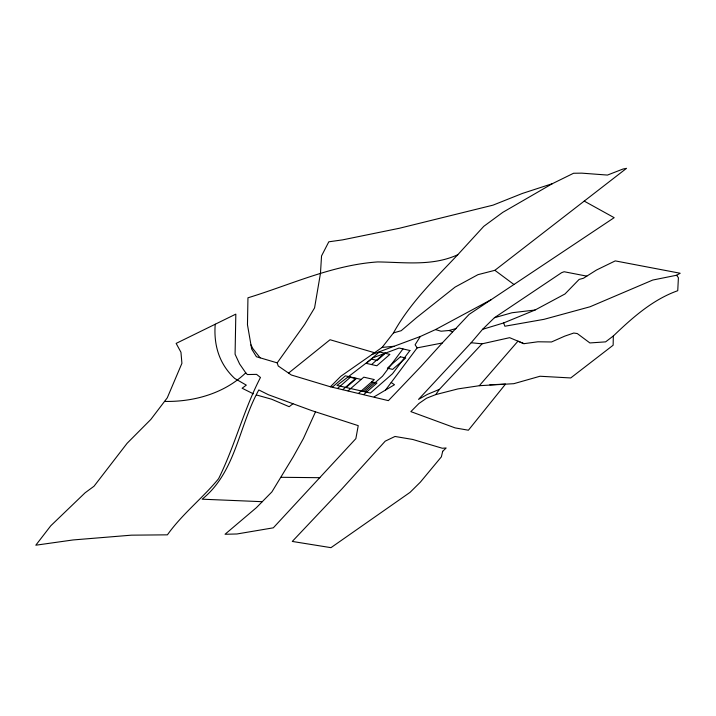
<?xml version="1.0" encoding="UTF-8"?>
<svg xmlns="http://www.w3.org/2000/svg" width="716" height="716" viewBox="0 0 716 716"><rect width="100%" height="100%" fill="white"/><g stroke="black" fill="none" stroke-linecap="round" stroke-linejoin="round"><path stroke-width="1.07" d="M613.326 335.983L605.611 341.863L589.886 342.946L577.284 333.558L573.776 333.038L564.781 336.117L551.508 341.971L537.895 341.783L523.969 343.68L509.631 337.675L482.065 343.832L439.409 389.361L427.363 394.409L418.529 399.385L471.173 342.74L482.584 329.324L503.625 322.952L504.887 326.228L544.026 319.327L590.02 306.779L652.759 280.046L676.611 275.239L678.401 277.727L677.748 290.705C652.58 299.637 632.326 317.815 613.326 335.983L613.138 345.219L570.724 377.95L539.998 376.249L513.837 383.678L479.326 385.709L457.998 388.895L435.731 394.597L426.566 398.212L418.887 403.52L410.859 411.619L455.125 427.9L468.398 430.218L505.541 384.071L489.816 384.814M215.274 324.205L215.158 325.18A317.143 136.532 -29.7 0 0 220.501 358.761A317.743 136.792 -29.7 0 0 234.741 378.469L246.313 385.136L242.115 388.233L253.339 393.827M315.505 411.834L303.414 438.532L293.184 456.898L271.892 491.91L256.355 507.707L225.021 534.27L236.969 533.975L273.324 527.826L355.861 438.648L358.233 425.644L311.63 410.572L268.473 394.758L258.816 389.952C238.804 425.769 235.922 472.139 202.136 499.195L262.271 501.692M491.373 299.539L435.489 329.584L420.31 336.493L415.092 344.781L417.177 347.869L442.246 343L469.105 314.387L614.167 217.673L584.229 201.106M435.731 394.597L439.409 389.361M277.199 362.869L304.569 324.518L314.566 307.907L320.464 273.378L321.538 255.934L328.796 241.811L342.588 239.869L399.394 228.261L493.038 205.143L522.376 193.445L552.394 183.663L573.57 173.254L581.786 173.147L607.472 175.071L623.036 169.021L626.518 168.341L494.881 270.317L477.957 274.667L455.09 287.089L416.435 317.734L401.202 330.702L393.478 332.895L382.111 347.421L340.87 376.24L330.389 386.783L291.349 375.005L278.22 365.983L277.199 362.869L256.435 356.738L251.683 349.05L247.468 324.76L247.951 297.802C290.768 284.735 332.439 264.965 377.672 261.931C404.558 262.253 432.473 266.397 457.784 254.717L483.765 226.346L502.838 212.321L552.394 183.663M393.478 332.895C409.883 303.101 434.576 279.267 457.784 254.717M402.983 348.925L382.523 376.204L364.704 391.75M385.512 390.068L417.177 347.869M479.326 385.709L517.954 341.165L523.969 343.68M442.246 343L421.053 366.395L388.394 400.647L330.389 386.783M482.584 329.324L494.434 317.716L561.577 272.689L564.118 271.74L586.798 276.134M332.305 387.222L345.363 375.828L361.168 379.435M337.576 388.421L350.634 377.028M342.839 389.629L355.897 378.236M371.568 364.56L384.626 353.167M346.114 387.499L356.246 378.657L348.191 376.822M385.548 353.095L377.144 360.434L371.318 359.101M348.11 390.829L363.782 377.162L374.316 379.57L358.644 393.245M362.976 391.357L373.108 382.514L374.835 382.908M363.916 394.444L376.974 383.051L371.702 381.852M245.749 372.848L247.333 374.549L256.596 374.37L260.463 377.466C243.61 410.026 234.857 445.943 218.604 478.682C202.521 498.318 182.159 514.016 167.41 534.843L131.449 535.165L73.121 539.945L35.8 545.207L50.755 525.804L85.097 492.796L94.011 486.236L127.144 443.258L150.852 419.424L167.284 397.801L181.918 363.316L180.951 352.254L176.145 343.403L235.824 314.127L235.081 354.241L239.591 363.943L245.749 372.848C224.341 393.487 193.785 401.998 164.537 401.416M288.566 373.09L330.049 339.742L374.513 352.728M292.96 403.735L289.192 406.706L271.525 399.188L256.534 394.99M374.191 396.798L394.498 384.725L391.205 382.487M676.611 275.239L680.2 273.252L615.259 260.892L596.464 270.039L583.415 278.273L579.137 279.41L564.987 293.972L535.058 310.028L503.625 322.952M371.935 354.536L420.31 336.493M494.434 317.716L512.038 312.74L535.058 310.028M435.489 329.584L441.056 331.213L449.03 330.497L456.146 328.546M394.069 346.275L382.111 347.421M280.967 477.295L319.891 477.697M471.173 342.74L482.065 343.832M449.03 330.497L452.566 331.794M494.881 270.317L513.945 284.494M260.132 357.83L252.829 348.576L250.958 344.888M442.694 451.295L441.378 456.835L420.346 482.172L410.053 492.357L330.98 547.659L292.28 541.439L341.774 489.064L385.226 441.154L394.999 436.465L412.729 439.463L442.282 448.243L446.166 447.983L442.694 451.295M409.928 350.518L392.511 373.734L370.378 393.048L336.976 385.414L373.09 357.74L399.107 348.039L409.928 350.518M379.355 351.968L366.297 363.361L376.84 365.769L389.898 354.375L379.355 351.968M400.432 356.783L387.374 368.176L392.645 369.384L405.704 357.991L400.432 356.783"/></g></svg>
